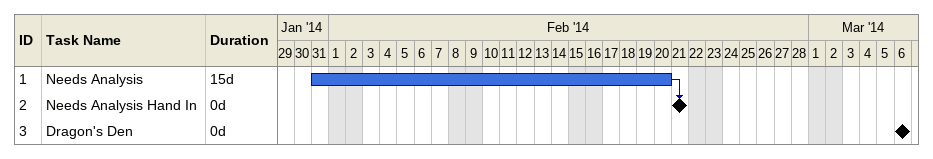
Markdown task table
| ID | Task | Duration | Start | Finish | Predecessors |
|---|---|---|---|---|---|
| 1 | Needs Analysis | 15d | 2014-01-31 | 2014-02-20 |  |
| 2 | Needs Analysis Hand In | 0d | 2014-02-21 | 2014-02-21 | 1 |
| 3 | Dragon's Den | 0d | 2014-03-06 | 2014-03-06 |  |
